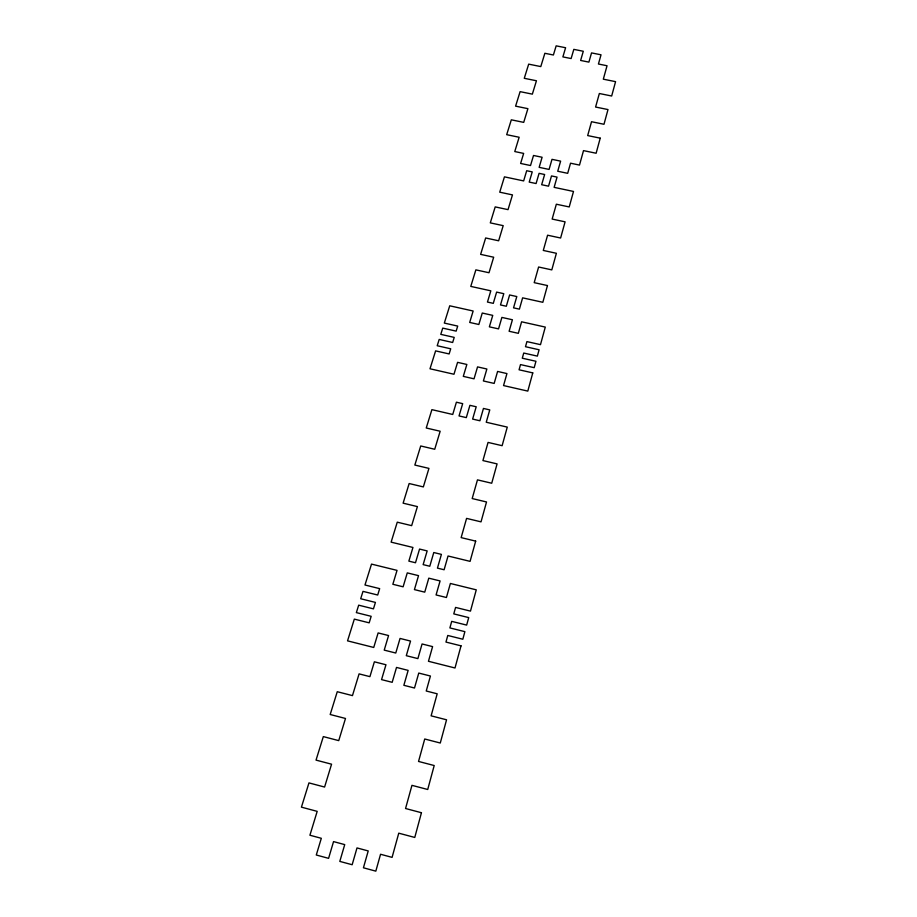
<?xml version="1.0" encoding="UTF-8"?>
<svg xmlns="http://www.w3.org/2000/svg" width="917" height="917" viewBox="0 0 917 917"><rect width="100%" height="100%" fill="white"/><g stroke="black" fill="none" stroke-linecap="round" stroke-linejoin="round"><path stroke-width="1.38" d="M421.453 812.726L414.771 837.45L398.757 833.175L392.086 857.372L380.555 854.266L375.821 871.15L363.43 867.791L368.221 850.942L357 847.927L352.162 864.731L339.806 861.395L344.723 844.614L333.547 841.6L328.584 858.346L316.285 855.011L321.317 838.298L309.912 835.227L317.19 811.362L301.429 807.155L308.96 782.9L324.595 787.05L331.564 764.193L316.033 760.113L323.323 736.603L338.74 740.627L345.491 718.469L330.189 714.503L337.261 691.716L352.46 695.613L359.086 673.88L369.918 676.643L374.377 661.81L385.965 664.756L381.552 679.612L392.178 682.317L396.522 667.427L408.145 670.384L403.858 685.297L414.507 688.014L418.76 673.067L430.428 676.024L426.233 691.005L437.191 693.802L431.116 715.833L446.556 719.799L440.275 743.022L424.731 738.999L418.542 761.442L434.2 765.535L427.723 789.491L411.951 785.342L405.555 808.507L421.453 812.726M461.022 645.843L455.004 667.989L428.457 661.283L432.595 646.611L422.072 643.975L417.888 658.612L406.3 655.689L410.541 641.075L400.053 638.438L395.766 653.03L384.223 650.119L388.567 635.55L378.125 632.936L373.735 647.459L347.543 640.857L354.329 619.113L369.173 622.838L371.167 616.316L356.358 612.613L358.685 605.174L373.448 608.854L375.431 602.412L360.69 598.744L362.994 591.373L377.701 595.018L379.661 588.634L364.977 585L371.511 564.104L397.038 570.374L392.843 584.278L403.113 586.811L407.274 572.884L418.53 575.647L414.427 589.608L424.743 592.153L428.789 578.168L440.091 580.942L436.079 594.95L446.43 597.506L450.385 583.476L476.267 589.837L470.478 611.112L455.577 607.421L453.777 613.897L468.713 617.599L466.661 625.096L451.703 621.371L449.892 627.916L464.885 631.653L462.821 639.229L447.783 635.47L445.96 642.072L461.022 645.843M600.222 138.158L596.13 153.242L583.51 150.617L579.498 165.083L570.534 163.203L567.692 173.324L557.731 171.238L560.619 161.14L552 159.34L549.077 169.427L539.15 167.341L542.107 157.265L533.522 155.477L530.519 165.53L520.615 163.455L523.653 153.414L514.769 151.557L519.148 137.252L506.688 134.673L511.319 119.818L523.71 122.374L527.905 108.664L515.595 106.143L520.111 91.643L532.353 94.142L536.445 80.765L524.272 78.3L528.685 64.144L540.789 66.586L544.858 53.289L553.398 54.997L556.16 45.85L565.606 47.73L562.878 56.9L571.119 58.55L573.824 49.369L583.292 51.26L580.633 60.453L588.897 62.115L591.534 52.911L601.025 54.802L598.434 64.018L607.043 65.749L603.317 79.183L615.571 81.647L611.673 96.01L599.351 93.511L595.591 107.037L607.994 109.559L603.994 124.276L591.522 121.72L587.682 135.578L600.222 138.158M532.777 372.898L527.802 391.101L503.548 385.564L506.941 373.574L497.599 371.442L494.16 383.421L483.385 380.968L486.87 369.012L477.551 366.892L474.032 378.824L463.291 376.371L466.856 364.462L457.583 362.353L453.972 374.251L430.004 368.783L435.609 350.879L449.135 353.939L450.717 348.804L437.214 345.743L439.186 339.439L452.654 342.488L454.224 337.387L440.779 334.361L442.739 328.114L456.15 331.129L457.709 326.085L444.321 323.082L449.731 305.797L473.149 311.012L469.687 322.44L478.834 324.492L482.262 313.041L492.75 315.379L489.369 326.842L498.55 328.894L501.886 317.42L512.42 319.758L509.118 331.266L518.323 333.329L521.59 321.798L545.283 327.082L540.491 344.643L526.92 341.605L525.498 346.706L539.093 349.767L537.362 356.117L523.733 353.045L522.289 358.203L535.952 361.275L534.198 367.683L520.512 364.588L519.068 369.792L532.777 372.898M475.682 541.122L470.077 561.364L448.046 556L444.115 569.755L437.443 568.127L441.409 554.384L433.775 552.527L429.786 566.247L423.138 564.62L427.162 550.922L419.55 549.065L415.493 562.751L408.856 561.124L412.948 547.46L391.123 542.142L397.267 522.174L411.653 525.647L417.407 506.597L403.113 503.169L409.154 483.534L423.345 486.916L428.938 468.392L414.839 465.057L420.72 445.971L434.727 449.261L440.16 431.242L426.245 427.998L431.896 409.647L452.734 414.473L456.402 402.208L462.684 403.652L459.039 415.928L466.306 417.613L469.917 405.325L476.21 406.77L472.622 419.08L479.912 420.765L483.454 408.443L489.77 409.899L486.239 422.233L507.273 427.104L502.126 445.696L488.062 442.418L482.927 460.575L497.083 463.899L491.718 483.236L477.47 479.866L472.186 498.55L486.526 501.966L481.024 521.853L466.581 518.392L461.148 537.614L475.682 541.122M547.46 285.554L542.83 302.301L522.621 297.842L519.4 309.144L513.543 307.848L516.798 296.558L509.611 294.965L506.322 306.244L500.487 304.948L503.788 293.681L496.624 292.099L493.289 303.355L487.454 302.06L490.813 290.827L470.776 286.402L475.866 269.862L489.002 272.739L493.678 257.219L480.623 254.364L485.655 237.973L498.642 240.781L503.204 225.651L490.297 222.877L495.203 206.898L508.029 209.638L512.477 194.897L499.731 192.18L504.442 176.855L523.653 180.913L526.69 170.734L532.238 171.892L529.212 182.093L536.09 183.538L539.081 173.336L544.629 174.505L541.66 184.718L548.549 186.174L551.495 175.938L557.055 177.107L554.132 187.355L573.503 191.447L569.216 206.944L556.344 204.216L552.149 219.071L565.09 221.834L560.619 238.007L547.587 235.21L543.288 250.444L556.39 253.287L551.805 269.885L538.611 267.007L534.198 282.654L547.46 285.554"/></g></svg>
